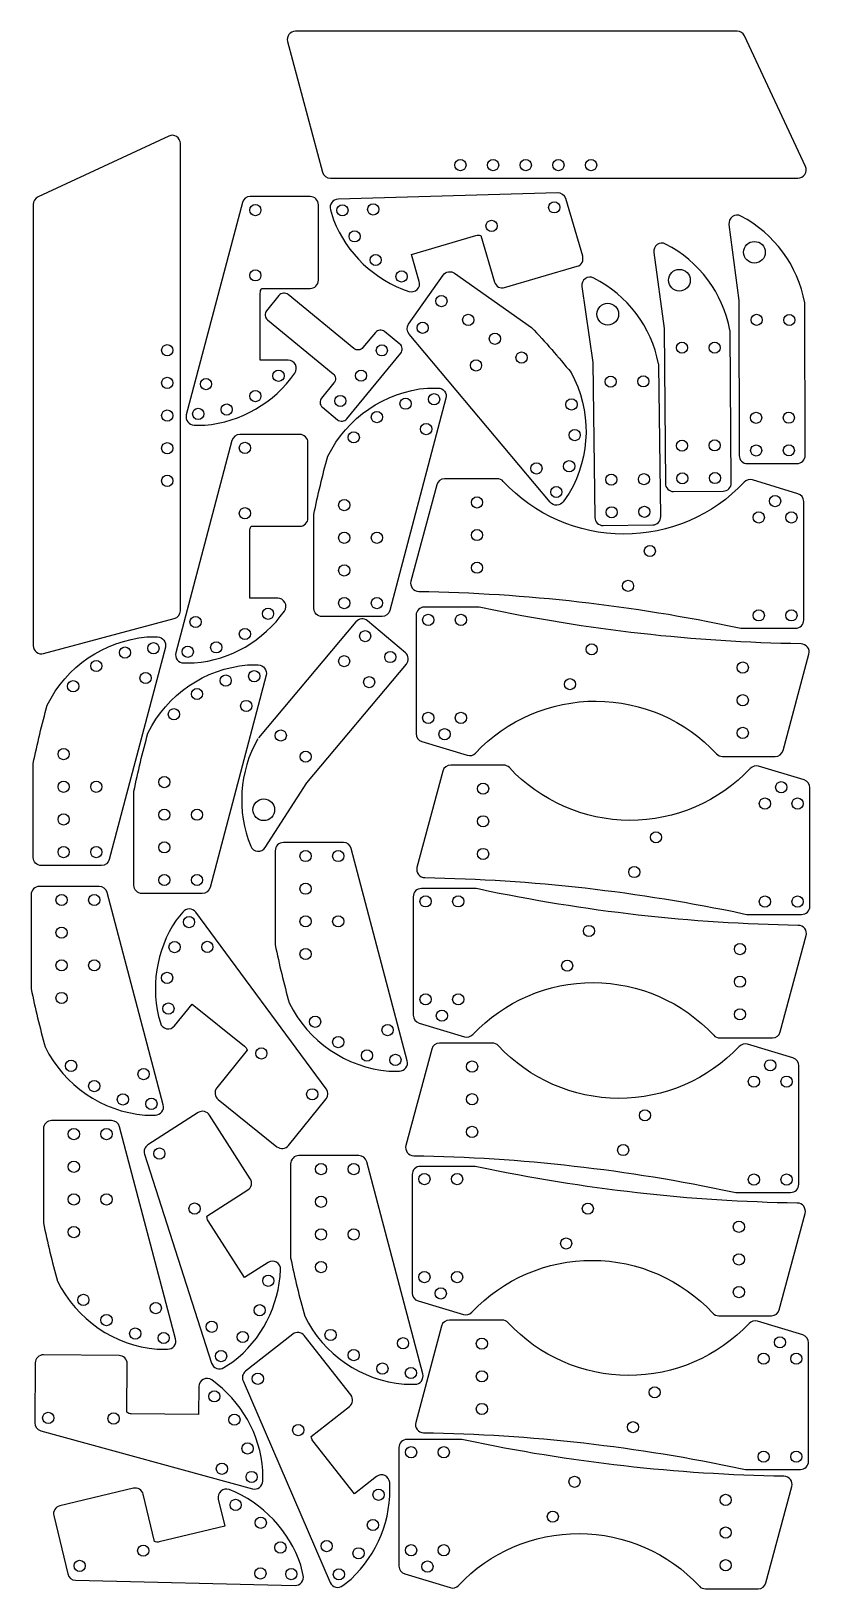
# Model space of a CAD drawing. Header units: inches. Extents: x 0.1 to 12, y -23.9 to -0.1.
import ezdxf

# ---------------------------------------------------------------- set-up
doc = ezdxf.new("R2010")
doc.units = ezdxf.units.IN
doc.header["$MEASUREMENT"] = 0

msp = doc.modelspace()

# ---------------------------------------------------------------- linework, layer by layer
for points in [[(4.633, -2.348), (11.787, -2.348, 0.548619), (11.901, -2.17), (10.968, -0.17, 0.291473), (10.855, -0.098), (4.097, -0.098, 0.493145), (3.977, -0.255), (4.512, -2.255, 0.339454)], [(2.336, -8.972), (2.336, -1.817, 0.548619), (2.158, -1.704), (0.158, -2.637, 0.291473), (0.086, -2.75), (0.086, -9.508, 0.493145), (0.243, -9.628), (2.243, -9.092, 0.339454)], [(7.299, -4.025), (8.409, -3.698, 0.414214), (8.493, -3.542), (8.233, -2.662, 0.340476), (8.11, -2.573), (4.75, -2.67, 0.492008), (4.633, -2.831), (4.679, -2.986, 0.222322), (5.834, -4.083, 0.606315), (5.993, -3.929), (5.872, -3.519), (6.859, -3.227, -0.151084), (6.933, -3.228), (7.144, -3.941, 0.414214)], [(4.448, -3.912), (4.448, -2.755, 0.414214), (4.323, -2.63), (3.406, -2.63, 0.340476), (3.285, -2.723), (2.427, -5.973, 0.492008), (2.548, -6.13), (2.71, -6.13, 0.222322), (4.088, -5.333, 0.606315), (3.986, -5.137), (3.559, -5.137), (3.559, -4.107, -0.151084), (3.58, -4.037), (4.323, -4.037, 0.414214)], [(11.014, -6.72), (11.773, -6.718, 0.414214), (11.898, -6.593), (11.893, -4.277, 0.0452), (11.891, -4.255, 0.230127), (10.914, -2.929, 0.607392), (10.732, -3.056), (10.884, -4.223), (10.889, -6.595, 0.414214)], [(10.747, -4.677, 0.230127), (9.762, -3.357, 0.607392), (9.581, -3.485), (9.739, -4.651), (9.758, -7.023, 0.414214), (9.884, -7.147), (10.643, -7.141, 0.414214), (10.767, -7.015), (10.749, -4.7, 0.0452)], [(6.533, -3.804), (7.71, -4.634, -0.018354), (8.315, -5.324, -0.262695), (8.288, -7.171), (8.195, -7.303, -0.492008), (7.997, -7.311), (5.836, -4.736, -0.340476), (5.83, -4.584), (6.359, -3.834, -0.414214)], [(9.654, -5.192, 0.230127), (8.662, -3.878, 0.607392), (8.482, -4.007), (8.647, -5.172), (8.679, -7.544, 0.414214), (8.806, -7.667), (9.565, -7.657, 0.414214), (9.688, -7.53), (9.657, -5.215, 0.0452)], [(4.883, -6.033), (5.708, -5.029, 0.414214), (5.694, -4.888), (5.462, -4.698, 0.414214), (5.322, -4.711), (5.131, -4.943, -0.414214), (4.99, -4.957), (3.986, -4.132, 0.414214), (3.845, -4.146), (3.655, -4.378, 0.414214), (3.669, -4.518), (4.673, -5.343, -0.414214), (4.687, -5.484), (4.497, -5.716, 0.414214), (4.51, -5.857), (4.742, -6.047, 0.414214)], [(4.594, -6.605, -0.262695), (6.118, -5.562), (6.28, -5.562, -0.492008), (6.401, -5.719), (5.542, -8.969, -0.340476), (5.422, -9.062), (4.504, -9.062, -0.414214), (4.379, -8.937), (4.379, -7.497, -0.018354)], [(4.289, -7.554), (4.289, -6.397, 0.414214), (4.164, -6.272), (3.246, -6.272, 0.340476), (3.125, -6.366), (2.267, -9.616, 0.492008), (2.388, -9.772), (2.55, -9.772, 0.222322), (3.928, -8.976, 0.606315), (3.826, -8.779), (3.399, -8.779), (3.399, -7.75, -0.151084), (3.421, -7.679), (4.164, -7.679, 0.414214)], [(5.985, -8.676, -0.04847), (10.861, -9.228), (10.912, -9.239), (11.751, -9.239, 0.414214), (11.876, -9.114), (11.876, -7.3, 0.330716), (11.787, -7.18), (11.092, -6.97, 0.284757), (10.965, -7.004, -0.434514), (7.278, -6.992, 0.208748), (7.186, -6.952), (6.38, -6.952, 0.339454), (6.259, -7.045), (5.864, -8.519, 0.493145)], [(10.633, -11.203), (11.439, -11.203, 0.339454), (11.56, -11.111), (11.955, -9.636, 0.493145), (11.834, -9.479, -0.04847), (6.958, -8.927), (6.907, -8.916), (6.068, -8.916, 0.414214), (5.943, -9.041), (5.943, -10.855, 0.330716), (6.032, -10.975), (6.726, -11.185, 0.284757), (6.854, -11.151, -0.434514), (10.541, -11.163, 0.208748)], [(2.107, -9.531), (1.249, -12.781, -0.340476), (1.128, -12.874), (0.21, -12.874, -0.414214), (0.085, -12.749), (0.085, -11.309, -0.018354), (0.3, -10.417, -0.262695), (1.824, -9.374), (1.986, -9.374, -0.492008)], [(3.648, -9.959), (2.79, -13.209, -0.340476), (2.669, -13.302), (1.751, -13.302, -0.414214), (1.626, -13.177), (1.626, -11.737, -0.018354), (1.841, -10.845, -0.262695), (3.365, -9.802), (3.527, -9.802, -0.492008)], [(6.078, -13.059, -0.04847), (10.954, -13.611), (11.005, -13.622), (11.844, -13.622, 0.414214), (11.969, -13.497), (11.969, -11.682, 0.330716), (11.88, -11.562), (11.185, -11.353, 0.284757), (11.058, -11.387, -0.434514), (7.371, -11.374, 0.208748), (7.279, -11.334), (6.473, -11.334, 0.339454), (6.352, -11.427), (5.957, -12.902, 0.493145)], [(5.809, -15.864), (4.951, -12.614, 0.340476), (4.831, -12.521), (3.913, -12.521, 0.414214), (3.788, -12.646), (3.788, -14.086, 0.018354), (4.003, -14.978, 0.262695), (5.527, -16.021), (5.689, -16.021, 0.492008)], [(2.075, -16.537), (1.217, -13.287, 0.340476), (1.096, -13.194), (0.178, -13.194, 0.414214), (0.053, -13.319), (0.053, -14.759, 0.018354), (0.268, -15.651, 0.262695), (1.792, -16.694), (1.954, -16.694, 0.492008)], [(6.811, -15.461, -0.434514), (10.498, -15.473, 0.208748), (10.59, -15.513), (11.396, -15.513, 0.339454), (11.517, -15.421), (11.912, -13.946, 0.493145), (11.792, -13.789, -0.04847), (6.916, -13.237), (6.864, -13.226), (6.025, -13.226, 0.414214), (5.9, -13.351), (5.9, -15.166, 0.330716), (5.989, -15.285), (6.684, -15.495, 0.284757)], [(4.569, -16.292), (2.571, -13.588, 0.492008), (2.373, -13.585), (2.272, -13.711, 0.222322), (2.03, -15.284, 0.606315), (2.248, -15.327), (2.515, -14.994), (3.318, -15.639, -0.151084), (3.359, -15.7), (2.894, -16.279, 0.414214), (2.913, -16.455), (3.815, -17.179, 0.414214), (3.991, -17.16), (4.566, -16.445, 0.340476)], [(5.909, -17.316, -0.04847), (10.785, -17.868), (10.836, -17.879), (11.675, -17.879, 0.414214), (11.8, -17.754), (11.8, -15.939, 0.330716), (11.711, -15.819), (11.016, -15.609, 0.284757), (10.889, -15.643, -0.434514), (7.202, -15.631, 0.208748), (7.11, -15.591), (6.304, -15.591, 0.339454), (6.183, -15.684), (5.788, -17.158, 0.493145)], [(1.786, -17.294), (2.815, -20.494, 0.492008), (3.002, -20.561), (3.138, -20.474, 0.222322), (3.87, -19.06, 0.606315), (3.678, -18.95), (3.318, -19.18), (2.763, -18.313, -0.151084), (2.743, -18.242), (3.369, -17.841, 0.414214), (3.407, -17.669), (2.783, -16.694, 0.414214), (2.611, -16.656), (1.838, -17.151, 0.340476)], [(2.263, -20.122), (1.405, -16.872, 0.340476), (1.284, -16.779), (0.366, -16.779, 0.414214), (0.241, -16.904), (0.241, -18.344, 0.018354), (0.456, -19.236, 0.262695), (1.98, -20.279), (2.142, -20.279, 0.492008)], [(4.024, -17.44), (4.024, -18.88, 0.018354), (4.239, -19.772, 0.262695), (5.763, -20.815), (5.925, -20.815, 0.492008), (6.046, -20.658), (5.188, -17.408, 0.340476), (5.067, -17.315), (4.149, -17.315, 0.414214)], [(6.795, -19.714, -0.434514), (10.483, -19.726, 0.208748), (10.574, -19.766), (11.381, -19.766, 0.339454), (11.501, -19.674), (11.896, -18.199, 0.493145), (11.776, -18.042, -0.04847), (6.9, -17.49), (6.849, -17.479), (6.009, -17.479, 0.414214), (5.884, -17.604), (5.884, -19.419, 0.330716), (5.973, -19.538), (6.668, -19.748, 0.284757)], [(4.945, -20.98), (4.23, -20.071, 0.414214), (4.055, -20.049), (3.333, -20.616, 0.340476), (3.296, -20.764), (4.629, -23.85, 0.492008), (4.821, -23.899), (4.948, -23.799, 0.222322), (5.54, -22.321, 0.606315), (5.338, -22.23), (5.002, -22.493), (4.366, -21.684, -0.151084), (4.34, -21.615), (4.924, -21.156, 0.414214)], [(6.058, -21.557, -0.04847), (10.934, -22.109), (10.985, -22.12), (11.825, -22.12, 0.414214), (11.95, -21.995), (11.95, -20.18, 0.330716), (11.861, -20.061), (11.166, -19.851, 0.284757), (11.039, -19.885, -0.434514), (7.352, -19.873, 0.208748), (7.26, -19.833), (6.453, -19.833, 0.339454), (6.333, -19.925), (5.938, -21.4, 0.493145)], [(3.6, -22.136, 0.222322), (2.817, -20.75, 0.606315), (2.619, -20.851), (2.615, -21.278), (1.586, -21.268, -0.151084), (1.515, -21.245), (1.522, -20.502, 0.414214), (1.398, -20.376), (0.242, -20.365, 0.414214), (0.115, -20.489), (0.107, -21.407, 0.340476), (0.199, -21.528), (3.44, -22.417, 0.492008), (3.598, -22.298)], [(10.371, -23.948), (11.177, -23.948, 0.339454), (11.298, -23.856), (11.693, -22.381, 0.493145), (11.572, -22.224, -0.04847), (6.696, -21.672), (6.645, -21.661), (5.806, -21.661, 0.414214), (5.681, -21.786), (5.681, -23.6, 0.330716), (5.77, -23.72), (6.465, -23.93, 0.284757), (6.592, -23.896, -0.434514), (10.279, -23.908, 0.208748)], [(1.94, -23.224), (1.768, -22.501, 0.414214), (1.617, -22.408), (0.492, -22.677, 0.414214), (0.399, -22.827), (0.612, -23.72, 0.340476), (0.73, -23.816), (4.091, -23.897, 0.492008), (4.215, -23.743), (4.178, -23.586, 0.222322), (3.083, -22.429, 0.606315), (2.916, -22.574), (3.015, -22.99), (2.014, -23.229, -0.151084)]]:
    msp.add_lwpolyline(points, format="xyb", close=True)
msp.add_lwpolyline([(3.521, -10.934, 0.230127), (3.414, -12.577, 0.607392), (3.635, -12.598), (4.27, -11.608), (5.795, -9.791, 0.414214), (5.78, -9.615), (5.198, -9.127, 0.414214), (5.022, -9.142), (3.534, -10.916)], format="xyb")
for centre, radius in [((6.622, -2.148), 0.086), ((7.122, -2.148), 0.086), ((7.622, -2.148), 0.086), ((8.122, -2.148), 0.086), ((8.622, -2.148), 0.086), ((3.484, -2.837), 0.086), ((4.816, -2.841), 0.086), ((5.287, -2.827), 0.086), ((8.057, -2.796), 0.086), ((7.098, -3.079), 0.086), ((5.003, -3.24), 0.086), ((11.122, -3.484), 0.166), ((5.325, -3.602), 0.086), ((3.484, -3.837), 0.086), ((5.722, -3.854), 0.086), ((9.973, -3.911), 0.166), ((6.332, -4.231), 0.086), ((8.876, -4.431), 0.166), ((6.741, -4.519), 0.086), ((11.155, -4.518), 0.085), ((11.655, -4.521), 0.085), ((6.044, -4.64), 0.086), ((7.149, -4.808), 0.086), ((2.136, -4.983), 0.086), ((5.42, -4.986), 0.085), ((10.012, -4.945), 0.085), ((10.512, -4.945), 0.085), ((6.861, -5.216), 0.086), ((7.558, -5.096), 0.086), ((2.136, -5.483), 0.086), ((2.729, -5.502), 0.086), ((3.838, -5.375), 0.086), ((5.102, -5.372), 0.085), ((8.921, -5.464), 0.085), ((9.421, -5.461), 0.085), ((3.484, -5.685), 0.086), ((4.785, -5.759), 0.085), ((5.783, -5.802), 0.086), ((6.219, -5.734), 0.086), ((2.136, -5.983), 0.086), ((2.609, -5.958), 0.086), ((3.045, -5.891), 0.086), ((5.344, -6.007), 0.086), ((8.322, -5.814), 0.086), ((11.147, -6.018), 0.085), ((11.647, -6.017), 0.085), ((6.098, -6.191), 0.086), ((8.371, -6.282), 0.086), ((2.136, -6.483), 0.086), ((3.324, -6.479), 0.086), ((4.99, -6.317), 0.086), ((10.013, -6.445), 0.085), ((10.513, -6.441), 0.085), ((11.148, -6.518), 0.085), ((11.648, -6.517), 0.085), ((8.286, -6.759), 0.086), ((2.136, -6.983), 0.086), ((7.786, -6.793), 0.086), ((8.93, -6.964), 0.085), ((9.43, -6.958), 0.085), ((10.017, -6.945), 0.085), ((10.517, -6.941), 0.085), ((8.09, -7.154), 0.086), ((3.324, -7.479), 0.086), ((4.844, -7.355), 0.086), ((6.876, -7.313), 0.086), ((8.937, -7.464), 0.085), ((9.437, -7.457), 0.085), ((11.438, -7.293), 0.086), ((11.188, -7.543), 0.086), ((11.688, -7.543), 0.086), ((4.844, -7.855), 0.086), ((5.344, -7.855), 0.086), ((6.876, -7.813), 0.086), ((9.521, -8.058), 0.085), ((4.844, -8.355), 0.086), ((6.876, -8.313), 0.086), ((9.188, -8.591), 0.085), ((4.844, -8.855), 0.086), ((5.344, -8.855), 0.086), ((2.569, -9.144), 0.086), ((3.678, -9.018), 0.086), ((6.13, -9.112), 0.086), ((6.63, -9.112), 0.086), ((11.188, -9.043), 0.086), ((11.688, -9.043), 0.086), ((3.324, -9.328), 0.086), ((5.165, -9.361), 0.085), ((1.489, -9.613), 0.086), ((1.925, -9.546), 0.086), ((2.449, -9.6), 0.086), ((2.885, -9.533), 0.086), ((8.63, -9.564), 0.085), ((1.05, -9.818), 0.086), ((4.843, -9.744), 0.085), ((5.548, -9.682), 0.085), ((10.943, -9.842), 0.086), ((1.804, -10.002), 0.086), ((3.03, -10.041), 0.086), ((3.466, -9.974), 0.086), ((5.226, -10.065), 0.085), ((8.298, -10.097), 0.085), ((0.696, -10.128), 0.086), ((2.591, -10.247), 0.086), ((2.237, -10.557), 0.086), ((3.345, -10.43), 0.086), ((10.943, -10.342), 0.086), ((6.13, -10.612), 0.086), ((6.63, -10.612), 0.086), ((3.873, -10.883), 0.085), ((6.38, -10.862), 0.086), ((10.943, -10.842), 0.086), ((0.55, -11.167), 0.086), ((4.254, -11.207), 0.085), ((0.55, -11.667), 0.086), ((1.05, -11.667), 0.086), ((2.091, -11.595), 0.086), ((6.969, -11.696), 0.086), ((11.532, -11.675), 0.086), ((3.613, -12.019), 0.166), ((11.282, -11.925), 0.086), ((11.782, -11.925), 0.086), ((0.55, -12.167), 0.086), ((2.091, -12.095), 0.086), ((2.591, -12.095), 0.086), ((6.969, -12.196), 0.086), ((9.614, -12.441), 0.085), ((0.55, -12.667), 0.086), ((1.05, -12.667), 0.086), ((2.091, -12.595), 0.086), ((6.969, -12.696), 0.086), ((4.253, -12.728), 0.086), ((4.753, -12.728), 0.086), ((2.091, -13.095), 0.086), ((2.591, -13.095), 0.086), ((9.282, -12.974), 0.085), ((0.518, -13.401), 0.086), ((1.018, -13.401), 0.086), ((4.253, -13.228), 0.086), ((6.088, -13.422), 0.086), ((6.588, -13.422), 0.086), ((11.282, -13.425), 0.086), ((11.782, -13.425), 0.086), ((0.518, -13.901), 0.086), ((2.469, -13.74), 0.086), ((4.253, -13.728), 0.086), ((4.753, -13.728), 0.086), ((8.588, -13.874), 0.085), ((2.248, -14.122), 0.086), ((2.749, -14.119), 0.086), ((10.9, -14.152), 0.086), ((4.253, -14.228), 0.086), ((0.518, -14.401), 0.086), ((1.018, -14.401), 0.086), ((2.134, -14.593), 0.086), ((8.256, -14.407), 0.085), ((10.9, -14.652), 0.086), ((0.518, -14.901), 0.086), ((2.154, -15.063), 0.086), ((6.088, -14.922), 0.086), ((6.588, -14.922), 0.086), ((4.399, -15.266), 0.086), ((6.338, -15.172), 0.086), ((10.9, -15.152), 0.086), ((4.753, -15.576), 0.086), ((5.507, -15.393), 0.086), ((3.576, -15.75), 0.086), ((5.192, -15.782), 0.086), ((0.664, -15.94), 0.086), ((5.628, -15.849), 0.086), ((6.8, -15.952), 0.086), ((11.363, -15.932), 0.086), ((1.018, -16.25), 0.086), ((1.773, -16.066), 0.086), ((11.113, -16.182), 0.086), ((11.613, -16.182), 0.086), ((1.457, -16.455), 0.086), ((1.893, -16.522), 0.086), ((4.355, -16.376), 0.086), ((6.8, -16.452), 0.086), ((9.445, -16.697), 0.085), ((0.706, -16.986), 0.086), ((1.206, -16.986), 0.086), ((6.8, -16.952), 0.086), ((9.113, -17.23), 0.085), ((0.706, -17.486), 0.086), ((2.015, -17.283), 0.086), ((4.489, -17.522), 0.086), ((4.989, -17.522), 0.086), ((6.072, -17.675), 0.086), ((6.572, -17.675), 0.086), ((11.113, -17.682), 0.086), ((11.613, -17.682), 0.086), ((0.706, -17.986), 0.086), ((1.206, -17.986), 0.086), ((2.554, -18.126), 0.086), ((4.489, -18.022), 0.086), ((8.572, -18.127), 0.085), ((10.884, -18.405), 0.086), ((0.706, -18.486), 0.086), ((4.489, -18.522), 0.086), ((4.989, -18.522), 0.086), ((8.24, -18.66), 0.085), ((10.884, -18.905), 0.086), ((4.489, -19.022), 0.086), ((3.682, -19.231), 0.086), ((6.072, -19.175), 0.086), ((6.572, -19.175), 0.086), ((0.852, -19.524), 0.086), ((6.322, -19.425), 0.086), ((10.884, -19.405), 0.086), ((1.206, -19.834), 0.086), ((1.96, -19.65), 0.086), ((3.55, -19.682), 0.086), ((1.645, -20.039), 0.086), ((2.081, -20.107), 0.086), ((2.816, -19.935), 0.086), ((3.291, -20.092), 0.086), ((4.635, -20.061), 0.086), ((5.744, -20.187), 0.086), ((6.95, -20.194), 0.086), ((11.512, -20.174), 0.086), ((2.96, -20.384), 0.086), ((4.989, -20.37), 0.086), ((5.428, -20.576), 0.086), ((11.262, -20.424), 0.086), ((11.762, -20.424), 0.086), ((3.522, -20.731), 0.086), ((5.864, -20.643), 0.086), ((6.95, -20.694), 0.086), ((2.856, -21.001), 0.086), ((9.594, -20.939), 0.085), ((6.95, -21.194), 0.086), ((0.314, -21.331), 0.086), ((1.314, -21.34), 0.086), ((3.163, -21.358), 0.086), ((4.14, -21.517), 0.086), ((9.262, -21.472), 0.085), ((3.364, -21.799), 0.086), ((5.868, -21.857), 0.086), ((6.368, -21.857), 0.086), ((11.262, -21.924), 0.086), ((11.762, -21.924), 0.086), ((2.972, -22.11), 0.086), ((3.427, -22.235), 0.086), ((8.368, -22.309), 0.085), ((3.182, -22.663), 0.086), ((5.369, -22.508), 0.086), ((10.681, -22.587), 0.086), ((3.566, -22.936), 0.086), ((5.282, -22.971), 0.086), ((8.036, -22.842), 0.085), ((10.681, -23.087), 0.086), ((1.768, -23.364), 0.086), ((3.868, -23.315), 0.086), ((4.575, -23.293), 0.086), ((5.064, -23.404), 0.086), ((5.868, -23.357), 0.086), ((6.368, -23.357), 0.086), ((0.795, -23.596), 0.086), ((6.118, -23.607), 0.086), ((10.681, -23.587), 0.086), ((3.562, -23.712), 0.086), ((4.034, -23.723), 0.086), ((4.763, -23.726), 0.086)]:
    msp.add_circle(centre, radius)

doc.saveas('drawing.dxf')
